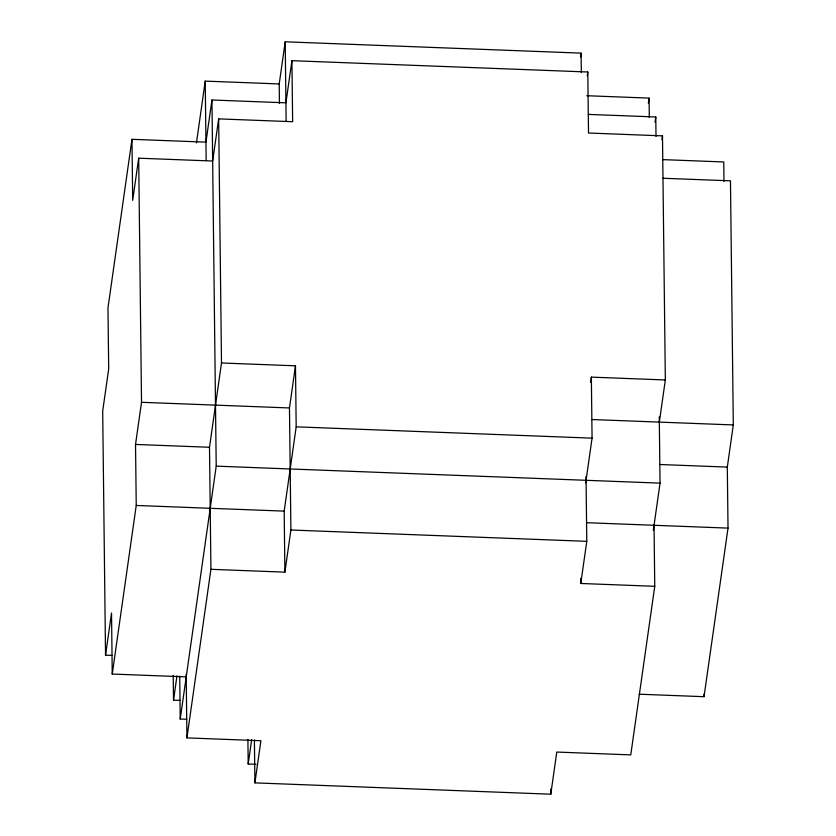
<?xml version="1.0" encoding="UTF-8"?>
<svg xmlns="http://www.w3.org/2000/svg" width="836" height="836" viewBox="0 0 836 836"><rect width="100%" height="100%" fill="white"/><g stroke="black" fill="none" stroke-linecap="round" stroke-linejoin="round"><path stroke-width="1.25" d="M659.332 422.107L665.331 379.962L662.488 135.86L588.513 133.028L587.802 72.001L291.921 60.683L285.922 102.828L211.947 99.996L205.949 142.141L131.973 139.309L107.98 307.888L108.69 368.916L102.692 411.061L105.535 655.163L112.024 655.414M291.921 60.683L292.631 121.711L218.656 118.879L212.657 161.024L138.682 158.192L132.684 200.337L131.973 139.309M105.535 655.163L111.533 613.018L112.243 674.046L186.219 676.878M112.243 674.046L136.237 505.466L135.526 444.438L141.524 402.294L138.682 158.192M196.45 142.883L205.238 81.113L279.214 83.945L285.212 41.8L581.093 53.128L581.323 72.596M180.001 700.39L173.512 700.14L176.971 675.875M654.045 525.28L654.755 586.308L630.762 754.887L556.786 752.055L550.788 794.2L254.907 782.872L260.905 740.727L186.93 737.895L210.923 569.316L209.502 447.27L221.498 362.981L218.656 118.879M186.71 719.263L180.221 719.023L216.21 466.143L211.947 99.996M210.923 569.316L284.898 572.148L290.897 530.003L289.475 407.958L295.474 365.813L221.498 362.981M256.015 764.292L248.198 764L251.646 739.724M284.898 572.148L284.188 511.12L296.184 426.83L295.474 365.813M580.55 56.952L581.093 53.128M587.259 75.836L587.802 72.001M590.634 382.24L591.355 377.13L665.331 379.962M585.702 482.863L592.066 438.158L591.355 377.13M648.339 103.246L649.07 98.105L586.778 95.722M654.755 586.308L580.78 583.476L586.778 541.331L586.026 476.405M655.048 122.087L655.779 116.977L588.293 114.396M661.945 139.696L662.488 135.86M653.313 530.432L660.043 483.135L659.27 416.892M639.132 694.204L704.027 696.691L728.02 528.112L727.31 467.084L733.308 424.939L730.465 180.837L662.979 178.256M662.76 159.624L723.757 161.954L723.976 181.433M141.524 402.294L289.475 407.958M591.846 419.526L733.308 424.939M296.184 426.83L592.066 438.158M135.526 444.438L209.502 447.27M659.823 464.502L727.31 467.084M216.21 466.143L660.043 483.135M136.237 505.466L284.188 511.12M586.558 522.699L728.02 528.112M290.897 530.003L586.778 541.331M703.996 694.099L704.027 696.691M655.779 116.977L656.009 136.456M649.07 98.105L649.3 117.573M580.717 578.282L580.78 583.476M550.736 789.006L550.788 794.2M285.212 41.8L286.131 121.001M279.214 83.945L279.433 103.424M254.405 740.027L254.907 782.872M247.905 739.327L248.198 764M205.238 81.113L206.158 160.313M186.188 674.276L186.93 737.895M179.719 676.167L180.221 719.023M173.219 675.331L173.512 700.14"/></g></svg>
